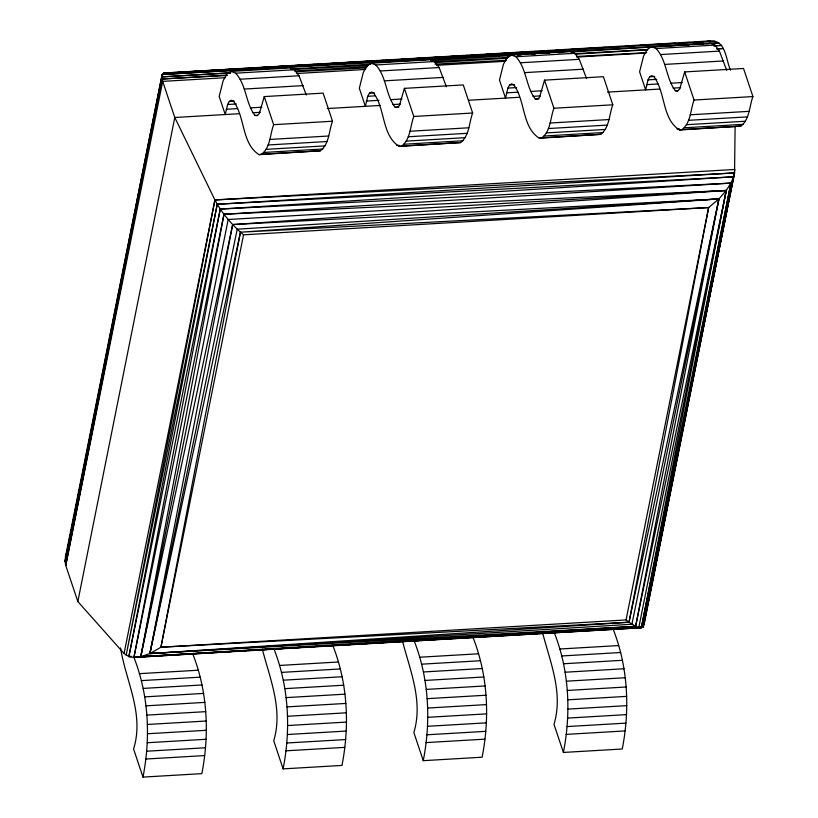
<?xml version="1.0" encoding="UTF-8"?>
<svg xmlns="http://www.w3.org/2000/svg" width="818" height="818" viewBox="0 0 818 818"><rect width="100%" height="100%" fill="white"/><g stroke="black" fill="none" stroke-linecap="round" stroke-linejoin="round"><path stroke-width="1.23" d="M735.106 126.412L734.544 172.925L643.93 625.361L643.05 626.997L641.332 627.743L133.917 657.427L128.866 656.588L124.07 653.51L77.833 601.547L65.747 565.422L65.072 561.649L65.42 557.058L162.158 74.53L163.764 73.068L710.361 40.9C726.108 39.908 725.863 60.041 730.505 70.174M192.588 653.47C207.629 691.486 209.664 733.746 201.841 773.644L142.986 777.1C150.798 737.202 148.774 694.942 133.733 656.926M332.721 645.259C347.773 683.275 349.797 725.535 341.975 765.433L283.12 768.879C290.942 728.981 288.907 686.721 273.866 648.705M472.865 637.038C487.906 675.055 489.941 717.314 482.119 757.212L423.264 760.668C431.076 720.77 429.051 678.511 414.01 640.494M613.009 628.827C628.05 666.844 630.075 709.104 622.263 749.002L563.398 752.448C571.22 712.55 569.185 670.29 554.144 632.273M124.07 653.51L214.919 199.94L734.544 172.925L733.572 176.821L220.267 209.071L133.917 657.427L140.768 656.701L149.888 653.582L160.931 647.212L240.461 232.2C230.328 222.895 221.259 212.199 214.919 199.94L174.786 117.495L162.69 81.371L161.77 76.882L162.158 74.53L715.126 41.391L163.764 73.068L175.86 72.597L166.933 73.099M647.038 607.989L644.277 621.772L734.544 172.925L217.23 204.244L128.866 656.588L131.412 656.435L128.866 656.588L220.267 209.071L730.893 183.099L726.272 190.451L718.93 198.917L708.644 207.547L629.011 622.232L635.606 626.322L641.332 627.743L730.893 183.099L733.572 176.821L217.23 204.244L126.156 655.29L214.919 199.94L734.871 169.459L732.611 180.737M77.833 601.547L174.786 117.495L239.009 113.733M231.126 71.401L235.656 73.191C246.576 84.939 245.441 103.119 255.001 115.45L257.281 115.696L259.347 113.477L264.255 96.585L323.11 93.129L332.517 121.228C328.846 130.86 329.378 143.999 320.421 150.778L259.091 154.653C241.392 143.651 245.308 116.626 233.294 101.084L231.228 100.266L229.296 101.442L227.608 104.51L225.236 114.54L219.183 96.473L223.14 80.737L226.862 73.978L231.126 71.401L289.981 67.955L294.521 69.734L299.01 75.767L306.29 95.011M160.931 647.212L626.046 619.942L629.011 622.232L149.888 653.582L237.21 229.193L718.93 198.917L631.915 624.236L149.888 653.582L232.67 224.572L726.272 190.451L638.807 627.518L140.768 656.701L228.181 219.5L726.272 190.451L641.332 627.743L140.768 656.701L232.67 224.572L718.93 198.917L629.011 622.232L160.931 647.212L243.529 234.817L240.461 232.2L149.888 653.582L635.606 626.322L726.272 190.451L223.979 214.244L133.917 657.427L231.923 651.568M371.27 63.19L375.799 64.97C386.709 76.718 385.575 94.898 395.135 107.24L397.425 107.475L399.491 105.256L404.389 88.364L463.254 84.919L472.651 113.017C468.99 122.639 469.512 135.778 460.565 142.567L399.225 146.432C381.536 135.44 385.452 108.405 373.437 92.863L371.372 92.056L369.429 93.221L367.742 96.289L365.37 106.32L359.327 88.252L363.284 72.516L366.996 65.757L371.27 63.19L430.125 59.734L434.655 61.524L439.143 67.546L446.434 86.8M511.403 54.97L515.933 56.759C526.853 68.507 525.718 86.677 535.279 99.019L537.559 99.264L539.624 97.045L544.532 80.144L603.387 76.698L612.794 104.796C609.124 114.418 609.655 127.567 600.698 134.346L539.369 138.222C521.669 127.219 525.585 100.195 513.571 84.653L511.516 83.835L509.573 85.011L507.886 88.078L505.514 98.099L499.471 80.041L503.428 64.295L507.14 57.546L511.403 54.97L570.258 51.524L574.798 53.303L579.287 59.325L586.567 78.579M651.547 46.749L656.077 48.538C666.987 60.287 665.852 78.467 675.412 90.798L677.703 91.043L679.768 88.825L684.666 71.933L743.531 68.477L752.928 96.575C749.268 106.207 749.789 119.346 740.842 126.136L679.502 130.001C661.813 118.999 665.729 91.974 653.715 76.432L651.649 75.624L649.707 76.79L648.02 79.857L645.647 89.888L639.604 71.82L643.561 56.084L647.273 49.325L651.547 46.749L710.402 43.303L714.932 45.092L719.421 51.115L726.711 70.358M626.046 619.942L708.644 207.547L240.461 232.2L718.93 198.917L635.606 626.322L140.768 656.701L223.979 214.244L730.893 183.099L643.05 626.997L640.504 627.15L643.05 626.997L733.572 176.821M647.539 605.484L659.328 546.588M659.829 544.082L700.985 338.601M701.486 336.096L703.5 326.075M704.758 319.807L706.762 309.787M708.02 303.519L710.024 293.498M711.282 287.23L713.286 277.21M713.787 274.705L716.548 260.922M717.049 258.416L719.809 244.633M720.31 242.128L722.325 232.107M723.572 225.84L725.586 215.819M726.834 209.551L728.848 199.531M729.349 197.026L732.11 183.242M68.692 543.019L69.949 536.772M71.974 526.772L72.485 524.277M75.266 510.524L77.281 500.524M78.548 494.276L80.573 484.276M82.598 474.276L83.855 468.029M85.88 458.029L86.391 455.534M89.172 441.781L89.673 439.286M92.454 425.534L92.966 423.029M259.091 154.653L261.566 154.234C270.513 147.455 269.991 134.305 273.652 124.684L264.255 96.585M399.225 146.432L401.699 146.013C410.656 139.234 410.135 126.095 413.796 116.463L404.389 88.364M539.369 138.222L541.843 137.802C550.79 131.013 550.269 117.874 553.929 108.242L544.532 80.144M679.502 130.001L681.987 129.581C690.934 122.802 690.412 109.653 694.073 100.031L684.666 71.933M65.42 557.058L66.616 552.825M707.038 41.289L710.361 40.9M230.615 72.69L161.77 76.882L230.635 73.017M290.543 69.039L370.861 64.152M430.779 60.501L511.107 55.604M517.477 55.215L521.301 54.99M531.506 54.366L535.33 54.131M545.524 53.507L549.359 53.272M558.275 52.73L563.377 52.424M571.025 51.953L661.547 46.442M665.371 46.207L675.576 45.593M678.122 45.43L689.594 44.734M692.151 44.581L703.623 43.886M706.169 43.722L718.92 42.945L162.158 74.53L65.072 561.649L162.036 78.998L227.046 75.092M294.603 71.033L367.262 66.677M434.818 62.618L507.477 58.252M575.034 54.203L647.692 49.837M234.469 651.414L245.932 650.729M248.478 650.576L259.93 649.891M262.476 649.737L273.928 649.052M276.474 648.909L286.658 648.296M290.482 648.071L300.656 647.457M304.48 647.232L314.664 646.619M317.21 646.465L328.662 645.78M331.208 645.637L341.392 645.024M346.484 644.717L355.39 644.185M360.482 643.878L369.399 643.347M374.48 643.05L383.397 642.519M388.489 642.212L396.127 641.752M402.487 641.373L410.125 640.913M416.485 640.535L424.123 640.075M430.493 639.696L438.131 639.247M443.213 638.94L450.851 638.48M457.221 638.101L464.859 637.641M471.219 637.263L478.857 636.803M486.495 636.353L492.855 635.975M500.493 635.514L505.585 635.208M514.491 634.676L519.583 634.369M528.5 633.838L533.592 633.541M542.498 632.999L547.59 632.703M555.228 632.242L560.32 631.936M569.226 631.404L574.318 631.097M583.224 630.566L588.316 630.269M597.232 629.727L602.324 629.431M615.054 628.664L611.23 628.899L614.983 628.613M625.228 628.06L629.052 627.825M178.406 72.424L189.878 71.749M192.424 71.595L203.897 70.931M206.453 70.777L216.647 70.174M220.471 69.959L230.666 69.356M234.49 69.131L244.684 68.538M248.508 68.313L258.713 67.71M262.537 67.485L272.731 66.892M276.556 66.667L286.75 66.064M290.574 65.839L300.768 65.246M304.593 65.021L314.797 64.428M318.621 64.203L328.816 63.599M332.64 63.375L342.834 62.781M346.658 62.557L356.852 61.953M360.677 61.728L369.603 61.207M374.695 60.91L383.622 60.389M388.724 60.092L397.64 59.561M401.464 59.336L411.669 58.743M415.493 58.518L425.687 57.925M429.511 57.7L439.706 57.096M443.53 56.871L453.724 56.278M457.548 56.053L467.753 55.45M471.577 55.225L481.771 54.632M485.595 54.407L495.79 53.814M499.614 53.589L509.808 52.986M513.632 52.761L522.559 52.24M527.661 51.943L536.577 51.422M541.68 51.115L550.596 50.593M555.698 50.297L564.625 49.775M569.717 49.479L578.643 48.947M583.735 48.651L592.661 48.129M597.764 47.833L606.68 47.311M611.782 47.004L620.709 46.483M625.801 46.186L634.727 45.665M639.819 45.358L648.746 44.837M652.57 44.612L662.764 44.019M666.588 43.794L675.515 43.272M680.617 42.976L689.533 42.444M694.635 42.147L703.552 41.626M235.656 73.191L294.521 69.734M375.799 64.97L434.655 61.524M515.933 56.759L574.798 53.303M656.077 48.538L714.932 45.092M225.124 77.71L162.69 81.371L65.747 565.422L162.036 78.998L227.087 75.46M296.464 73.528L365.257 69.489M436.597 65.307L505.401 61.278M576.741 57.086L645.535 53.058M240.144 79.213L299.01 75.767M380.288 70.992L439.143 67.546M520.432 62.781L579.287 59.325M660.566 54.561L719.421 51.115M244.285 89.06L303.151 85.614M384.429 80.849L443.284 77.393M524.563 72.628L583.428 69.182M664.707 64.418L723.562 60.961M229.296 101.442L234.306 101.146M369.429 93.221L374.439 92.925M509.573 85.011L514.583 84.714M649.707 76.79L654.717 76.493M227.608 104.51L236.371 103.998M367.742 96.289L375.257 95.849M507.886 88.078L516.649 87.567M648.02 79.857L656.793 79.346M226.289 109.275L237.557 108.61M250.574 107.864L261.852 107.199M366.423 101.054L378.949 100.328M390.718 99.643L401.986 98.988M506.567 92.843L517.835 92.178M530.862 91.432L542.13 90.767M646.701 84.622L657.979 83.957M670.995 83.211L682.263 82.546M252.701 112.761L260.216 112.322M392.834 104.551L400.35 104.111M532.978 96.33L540.494 95.89M673.122 88.119L680.627 87.669M327.272 108.549L380.401 105.44M468.683 100.256L519.287 97.291M607.549 92.117L659.42 89.08M255.001 115.45L257.506 115.307M395.135 107.24L398.898 107.015M535.279 99.019L539.031 98.794M675.412 90.798L677.918 90.655M273.652 124.684L332.517 121.228M413.796 116.463L472.651 113.017M553.929 108.242L612.794 104.796M694.073 100.031L752.928 96.575M269.817 139.449L328.672 136.003M409.951 131.238L468.816 127.782M550.095 123.017L608.95 119.561M690.239 114.796L749.094 111.35M268.099 144.98L326.955 141.524M408.233 136.759L467.098 133.314M548.377 128.549L607.232 125.093M688.511 120.328L747.376 116.882M266.116 149.346L324.981 145.89M406.26 141.125L465.115 137.68M546.393 132.915L605.259 129.459M686.537 124.694L745.392 121.238M263.928 152.455L322.783 148.999M404.061 144.234L462.927 140.778M544.205 136.013L603.06 132.567M684.339 127.802L743.204 124.346M396.679 145.481L399.184 145.338M676.967 129.05L679.461 128.896M261.566 154.234L320.421 150.778M401.699 146.013L460.565 142.567M541.843 137.802L600.698 134.346M681.987 129.581L740.842 126.136M243.529 234.817L708.644 207.547M139.326 673.664L198.191 670.218M279.47 665.453L338.325 661.997M419.614 657.232L478.469 653.786M559.747 649.011L618.602 645.566M141.391 680.617L200.246 677.161M281.525 672.396L340.39 668.95M421.669 664.175L480.524 660.729M561.802 655.964L620.668 652.508M143.201 688.408L202.066 684.952M283.345 680.187L342.2 676.742M423.479 671.967L482.344 668.521M563.622 663.756L622.478 660.3M144.735 696.875L203.6 693.419M284.879 688.654L343.734 685.208M425.012 680.443L483.878 676.987M565.156 672.222L624.011 668.766M145.952 705.842L204.817 702.386M286.096 697.621L344.951 694.165M426.239 689.4L485.094 685.954M566.373 681.19L625.228 677.733M146.831 715.106L205.696 711.65M286.975 706.885L345.83 703.439M427.108 698.674L485.974 695.218M567.252 690.453L626.107 686.997M147.352 724.472L206.208 721.026M287.486 716.261L346.351 712.805M427.63 708.04L486.485 704.595M567.774 699.83L626.629 696.374M147.496 733.746L206.361 730.3M287.639 725.535L346.495 722.079M427.773 717.314L486.638 713.869M567.917 709.104L626.772 705.648M147.271 742.734L206.126 739.278M287.404 734.513L346.27 731.057M427.548 726.292L486.403 722.846M567.692 718.081L626.547 714.625M146.678 751.221L205.533 747.764M286.811 743L345.666 739.554M426.955 734.789L485.81 731.333M567.089 726.568L625.944 723.122M145.716 759.043L204.582 755.587M285.86 750.822L344.715 747.376M425.994 742.601L484.859 739.155M566.138 734.39L624.993 730.934M291.852 69.571L368.366 65.266M433.407 61.606L508.653 57.372M574.962 53.651L647.662 49.561M583.081 630.443L585.637 630.3M597.12 629.635L600.944 629.42M625.187 628.019L629.022 627.805M179.694 72.383L189.899 71.81M193.723 71.595L202.649 71.094M209.03 70.737L216.688 70.307M223.058 69.949L230.717 69.52M238.365 69.09L244.746 68.732M252.404 68.303L258.785 67.945M266.433 67.516L272.813 67.158M281.74 66.657L286.842 66.381M295.768 65.88L300.871 65.593M311.075 65.021L314.91 64.806M325.114 64.233L328.938 64.019M340.421 63.375L342.967 63.231M295.963 71.718L366.116 67.904M434.992 64.162L506.414 60.287M576.567 56.473L646.721 52.659M563.398 752.448L554.001 724.349C563.408 692.958 550.299 662.59 542.579 632.713M423.264 760.668L413.857 732.57C423.264 701.179 410.166 670.811 402.436 640.923M283.12 768.879L273.723 740.781C283.13 709.39 270.022 679.022 262.302 649.144M142.986 777.1L133.579 749.002C144.5 713.899 125.982 681.793 120.543 647.958M721.629 45.399L713.981 45.859L721.629 45.399M723.255 48.497L716.885 48.875L723.255 48.497"/></g></svg>
